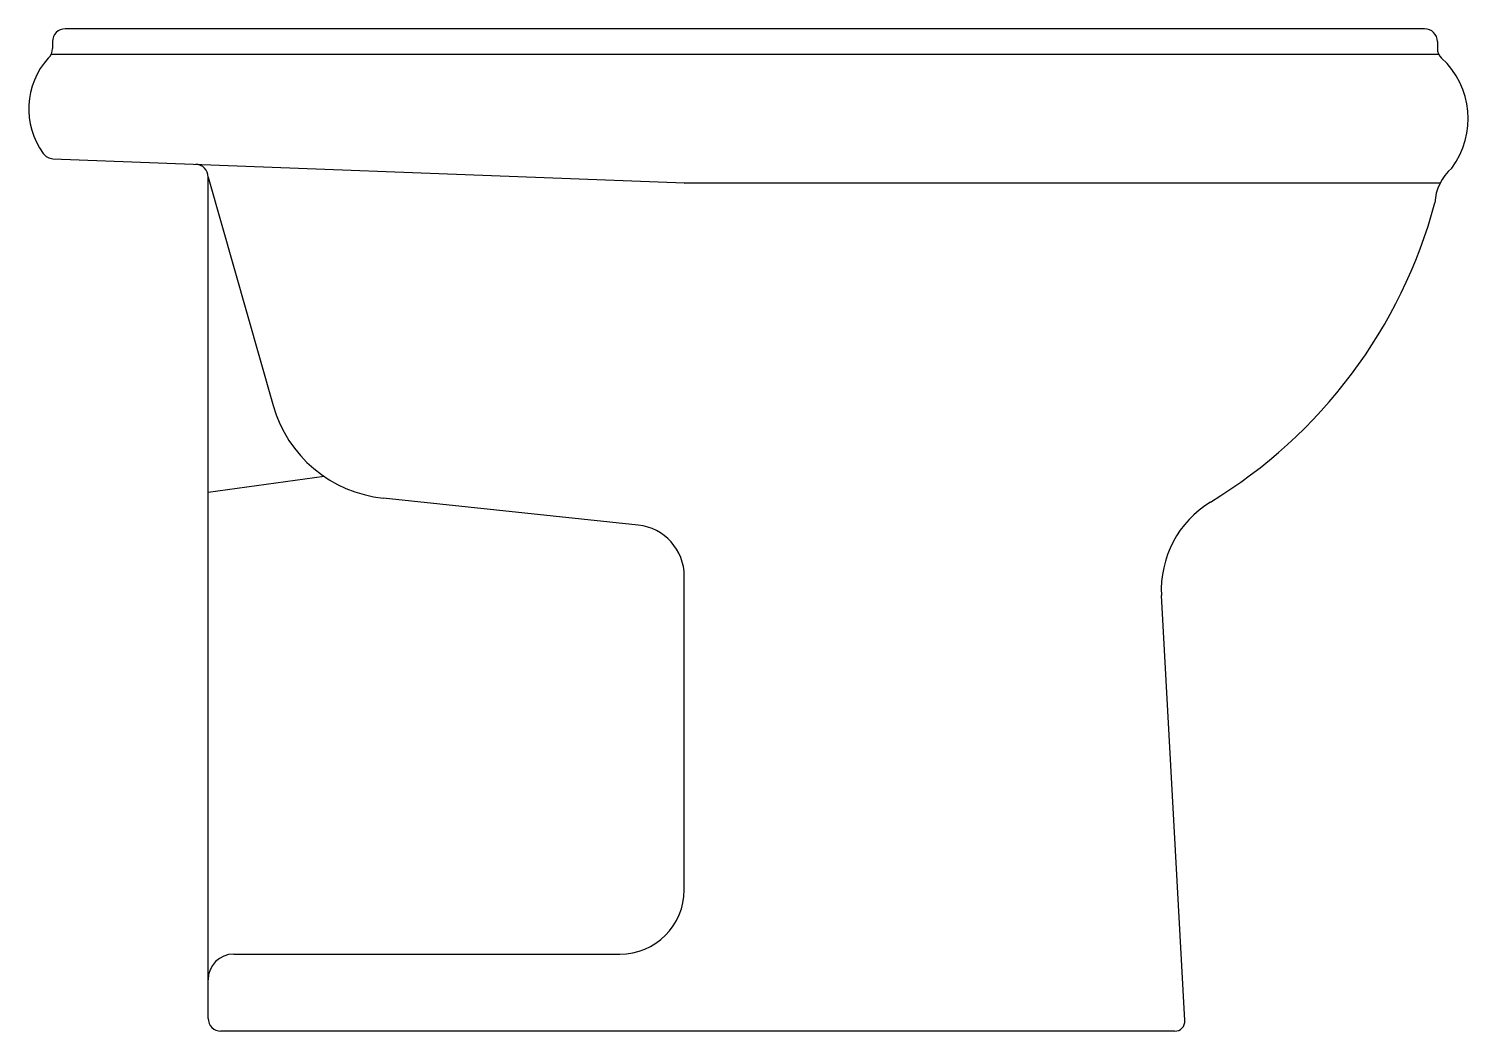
# Model space of a CAD drawing. Header units: millimetres. Extents: x -2979.713 to -2979.153, y 2972.285 to 2972.675.
import ezdxf

# ---------------------------------------------------------------- set-up
doc = ezdxf.new("R2010")
doc.units = ezdxf.units.MM
doc.header["$LTSCALE"] = 10
doc.layers.add('banheiro_louças', color=2, linetype='Continuous')

msp = doc.modelspace()

# ---------------------------------------------------------------- linework, layer by layer
at = {"layer": 'banheiro_louças'}
for p, q in [((-2979.170010161737, 2972.674824942323), (-2979.698804907813, 2972.674824942323)), ((-2979.164452504182, 2972.664824942322), (-2979.704362565368, 2972.664824942322)), ((-2979.703804907813, 2972.669824942323), (-2979.703804907813, 2972.667119630451)), ((-2979.165010161737, 2972.669824942323), (-2979.165010161737, 2972.667119630451)), ((-2979.703628593113, 2972.624238594285), (-2979.457958639174, 2972.614828606164)), ((-2979.643242755051, 2972.289824942332), (-2979.643242755051, 2972.61711346329)), ((-2979.643242755051, 2972.61711346329), (-2979.617978467592, 2972.528268596056)), ((-2979.163944458491, 2972.614824942324), (-2979.457767262642, 2972.614824942324)), ((-2979.598046645606, 2972.500629591434), (-2979.643242755051, 2972.494392912335)), ((-2979.475905196305, 2972.481718882768), (-2979.575147568178, 2972.492222307103)), ((-2979.45801016173, 2972.33982494233), (-2979.45801016173, 2972.461829963227)), ((-2979.26324275506, 2972.289045069224), (-2979.272353253701, 2972.454344139343)), ((-2979.633242755051, 2972.314824942331), (-2979.48301016173, 2972.314824942331)), ((-2979.267236693486, 2972.284824942331), (-2979.638242755051, 2972.284824942331))]:
    msp.add_line(p, q, dxfattribs=at)
for centre, radius, start, end in [((-2979.698804907813, 2972.669824942323), 0.004999999999881659, 90, 180), ((-2979.170010161737, 2972.669824942323), 0.004999999999881659, 0, 90), ((-2979.708804907813, 2972.667119630451), 0.004999999999881766, 312.5350028267601, 0), ((-2979.160010161738, 2972.667119630451), 0.004999999999881766, 180, 227.4649971732399), ((-2979.683457343866, 2972.643666543), 0.02955281785784468, 138.0154682220742, 216.0170246877497), ((-2979.185051828404, 2972.639824942323), 0.03204166666590904, 323.2067135084083, 47.46499717323987), ((-2979.703316701683, 2972.629228857178), 0.004999999999881766, 216.0170246877497, 266.4236656225647), ((-2979.648242755051, 2972.61711346329), 0.004999999999881766, 0, 87.80645066684629), ((-2979.146948751657, 2972.606196391446), 0.01906058606256763, 130.7582412563665, 177.4042469390254), ((-2979.457767262642, 2972.619824942324), 0.004999999999881766, 267.8064506668463, 270), ((-2979.354942624995, 2972.657845739614), 0.1956589046456145, 301.3283022348843, 344.9557746846427), ((-2979.569885154615, 2972.541944605957), 0.04999999999881766, 195.873847028851, 263.9585292892922), ((-2979.232413869441, 2972.456545408266), 0.03999999999905413, 121.3283022348843, 183.1546791636785), ((-2979.47801016173, 2972.461829963227), 0.01999999999952706, 0, 83.9585292892922), ((-2979.48301016173, 2972.33982494233), 0.02499999999940883, 270, 0), ((-2979.633242755051, 2972.304824942331), 0.009999999999763531, 90, 180), ((-2979.638242755051, 2972.289824942332), 0.004999999999881766, 180, 270), ((-2979.267236693486, 2972.288824942331), 0.003999999999905413, 270, 3.154679163678443)]:
    msp.add_arc(centre, radius, start, end, dxfattribs=at)

doc.saveas('drawing.dxf')
